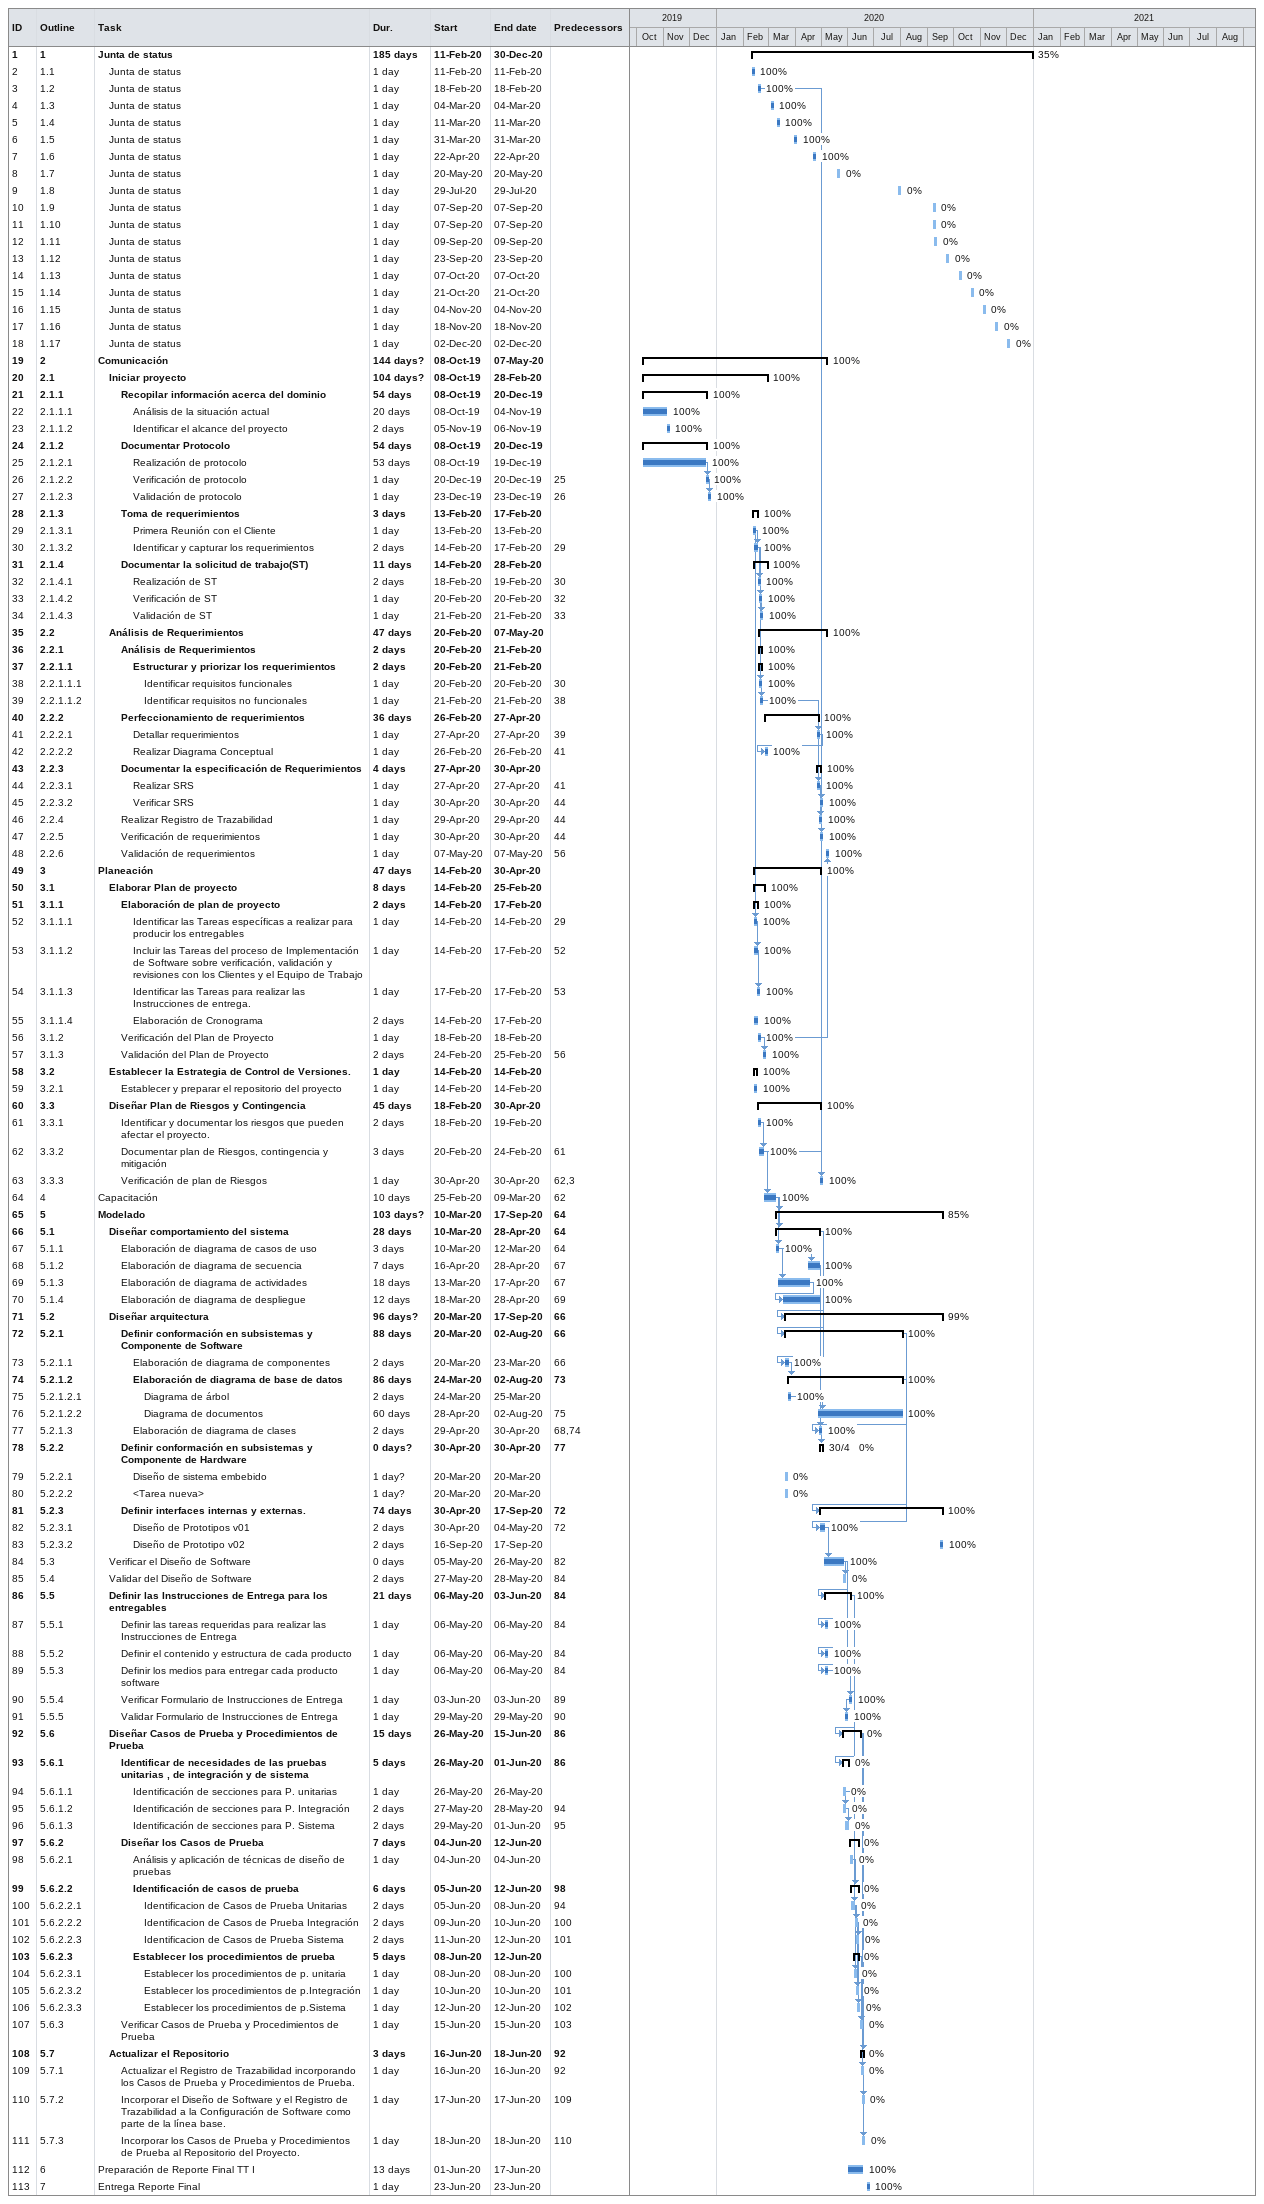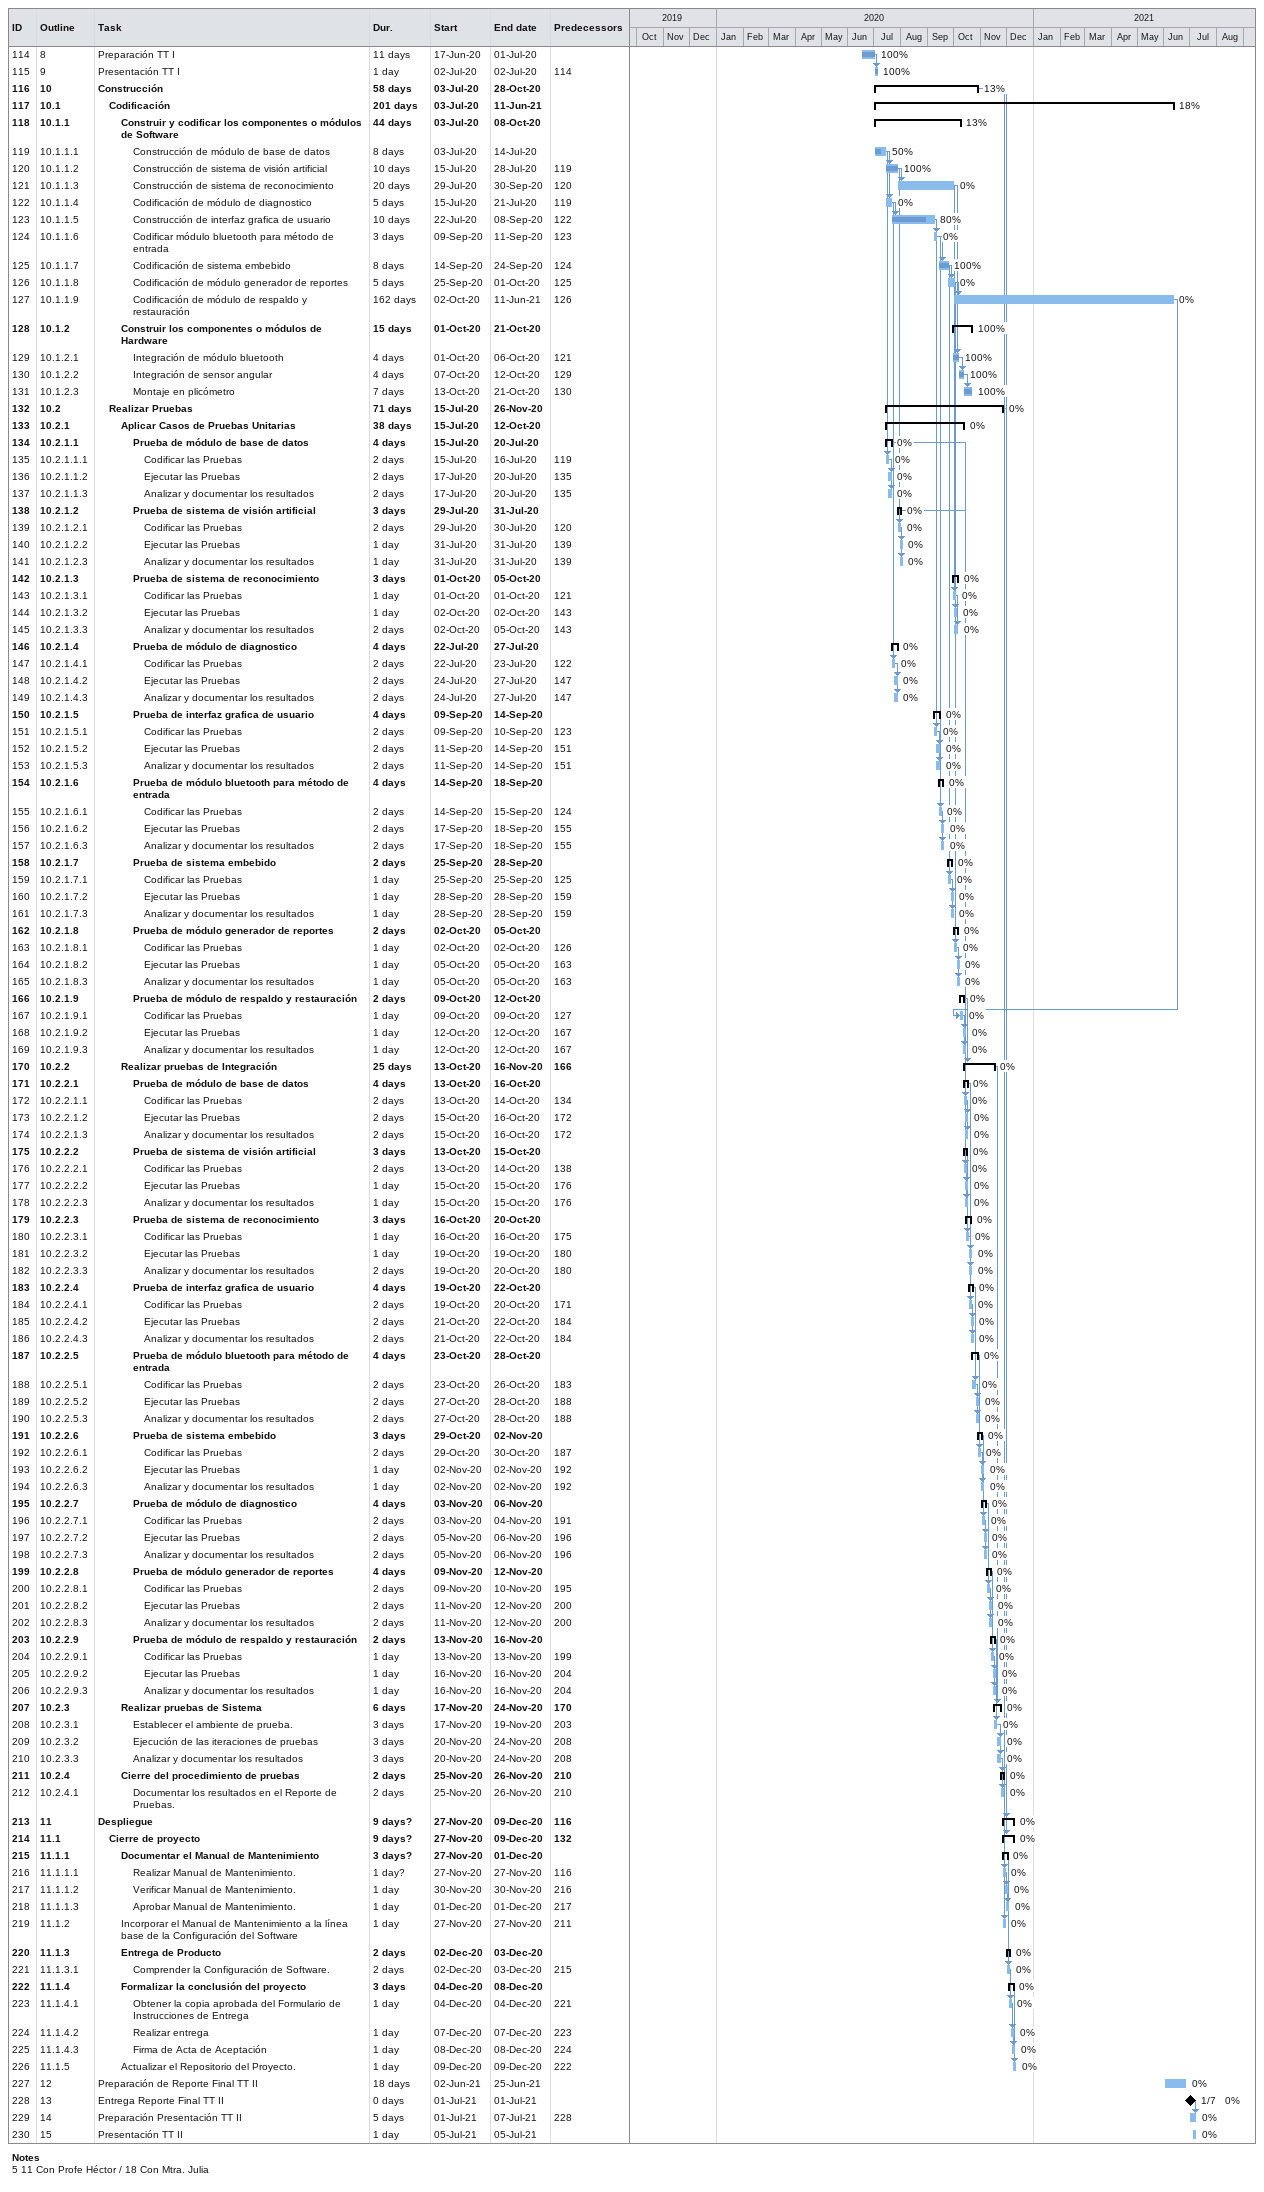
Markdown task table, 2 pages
| ID | WBS | Task | Duration | Start | Finish | Predecessors | % complete |
|---|---|---|---|---|---|---|---|
| 1 | 1 | **Junta de status** | 185d | 2020-02-11 | 2020-12-30 |  | 35 |
| 2 | 1.1 | Junta de status | 1d | 2020-02-11 | 2020-02-11 |  | 100 |
| 3 | 1.2 | Junta de status | 1d | 2020-02-18 | 2020-02-18 |  | 100 |
| 4 | 1.3 | Junta de status | 1d | 2020-03-04 | 2020-03-04 |  | 100 |
| 5 | 1.4 | Junta de status | 1d | 2020-03-11 | 2020-03-11 |  | 100 |
| 6 | 1.5 | Junta de status | 1d | 2020-03-31 | 2020-03-31 |  | 100 |
| 7 | 1.6 | Junta de status | 1d | 2020-04-22 | 2020-04-22 |  | 100 |
| 8 | 1.7 | Junta de status | 1d | 2020-05-20 | 2020-05-20 |  | 0 |
| 9 | 1.8 | Junta de status | 1d | 2020-07-29 | 2020-07-29 |  | 0 |
| 10 | 1.9 | Junta de status | 1d | 2020-09-07 | 2020-09-07 |  | 0 |
| 11 | 1.10 | Junta de status | 1d | 2020-09-07 | 2020-09-07 |  | 0 |
| 12 | 1.11 | Junta de status | 1d | 2020-09-09 | 2020-09-09 |  | 0 |
| 13 | 1.12 | Junta de status | 1d | 2020-09-23 | 2020-09-23 |  | 0 |
| 14 | 1.13 | Junta de status | 1d | 2020-10-07 | 2020-10-07 |  | 0 |
| 15 | 1.14 | Junta de status | 1d | 2020-10-21 | 2020-10-21 |  | 0 |
| 16 | 1.15 | Junta de status | 1d | 2020-11-04 | 2020-11-04 |  | 0 |
| 17 | 1.16 | Junta de status | 1d | 2020-11-18 | 2020-11-18 |  | 0 |
| 18 | 1.17 | Junta de status | 1d | 2020-12-02 | 2020-12-02 |  | 0 |
| 19 | 2 | **Comunicación** | 144d? | 2019-10-08 | 2020-05-07 |  | 100 |
| 20 | 2.1 | **Iniciar proyecto** | 104d? | 2019-10-08 | 2020-02-28 |  | 100 |
| 21 | 2.1.1 | **Recopilar información acerca del dominio** | 54d | 2019-10-08 | 2019-12-20 |  | 100 |
| 22 | 2.1.1.1 | Análisis de la situación actual | 20d | 2019-10-08 | 2019-11-04 |  | 100 |
| 23 | 2.1.1.2 | Identificar el alcance del proyecto | 2d | 2019-11-05 | 2019-11-06 |  | 100 |
| 24 | 2.1.2 | **Documentar Protocolo** | 54d | 2019-10-08 | 2019-12-20 |  | 100 |
| 25 | 2.1.2.1 | Realización de protocolo | 53d | 2019-10-08 | 2019-12-19 |  | 100 |
| 26 | 2.1.2.2 | Verificación de protocolo | 1d | 2019-12-20 | 2019-12-20 | 25 | 100 |
| 27 | 2.1.2.3 | Validación de protocolo | 1d | 2019-12-23 | 2019-12-23 | 26 | 100 |
| 28 | 2.1.3 | **Toma de requerimientos** | 3d | 2020-02-13 | 2020-02-17 |  | 100 |
| 29 | 2.1.3.1 | Primera Reunión con el Cliente | 1d | 2020-02-13 | 2020-02-13 |  | 100 |
| 30 | 2.1.3.2 | Identificar y capturar los requerimientos | 2d | 2020-02-14 | 2020-02-17 | 29 | 100 |
| 31 | 2.1.4 | **Documentar la solicitud de trabajo(ST)** | 11d | 2020-02-14 | 2020-02-28 |  | 100 |
| 32 | 2.1.4.1 | Realización de ST | 2d | 2020-02-18 | 2020-02-19 | 30 | 100 |
| 33 | 2.1.4.2 | Verificación de ST | 1d | 2020-02-20 | 2020-02-20 | 32 | 100 |
| 34 | 2.1.4.3 | Validación de ST | 1d | 2020-02-21 | 2020-02-21 | 33 | 100 |
| 35 | 2.2 | **Análisis de Requerimientos** | 47d | 2020-02-20 | 2020-05-07 |  | 100 |
| 36 | 2.2.1 | **Análisis de Requerimientos** | 2d | 2020-02-20 | 2020-02-21 |  | 100 |
| 37 | 2.2.1.1 | **Estructurar y priorizar los requerimientos** | 2d | 2020-02-20 | 2020-02-21 |  | 100 |
| 38 | 2.2.1.1.1 | Identificar requisitos funcionales | 1d | 2020-02-20 | 2020-02-20 | 30 | 100 |
| 39 | 2.2.1.1.2 | Identificar requisitos no funcionales | 1d | 2020-02-21 | 2020-02-21 | 38 | 100 |
| 40 | 2.2.2 | **Perfeccionamiento de requerimientos** | 36d | 2020-02-26 | 2020-04-27 |  | 100 |
| 41 | 2.2.2.1 | Detallar requerimientos | 1d | 2020-04-27 | 2020-04-27 | 39 | 100 |
| 42 | 2.2.2.2 | Realizar Diagrama Conceptual | 1d | 2020-02-26 | 2020-02-26 | 41 | 100 |
| 43 | 2.2.3 | **Documentar la especificación de Requerimientos** | 4d | 2020-04-27 | 2020-04-30 |  | 100 |
| 44 | 2.2.3.1 | Realizar SRS | 1d | 2020-04-27 | 2020-04-27 | 41 | 100 |
| 45 | 2.2.3.2 | Verificar SRS | 1d | 2020-04-30 | 2020-04-30 | 44 | 100 |
| 46 | 2.2.4 | Realizar Registro de Trazabilidad | 1d | 2020-04-29 | 2020-04-29 | 44 | 100 |
| 47 | 2.2.5 | Verificación de requerimientos | 1d | 2020-04-30 | 2020-04-30 | 44 | 100 |
| 48 | 2.2.6 | Validación de requerimientos | 1d | 2020-05-07 | 2020-05-07 | 56 | 100 |
| 49 | 3 | **Planeación** | 47d | 2020-02-14 | 2020-04-30 |  | 100 |
| 50 | 3.1 | **Elaborar Plan de proyecto** | 8d | 2020-02-14 | 2020-02-25 |  | 100 |
| 51 | 3.1.1 | **Elaboración de plan de proyecto** | 2d | 2020-02-14 | 2020-02-17 |  | 100 |
| 52 | 3.1.1.1 | Identificar las Tareas específicas a realizar para producir los entregables | 1d | 2020-02-14 | 2020-02-14 | 29 | 100 |
| 53 | 3.1.1.2 | Incluir las Tareas del proceso de Implementación de Software sobre verificación, validación y revisiones con los Clientes y el Equipo de Trabajo | 1d | 2020-02-14 | 2020-02-17 | 52 | 100 |
| 54 | 3.1.1.3 | Identificar las Tareas para realizar las Instrucciones de entrega. | 1d | 2020-02-17 | 2020-02-17 | 53 | 100 |
| 55 | 3.1.1.4 | Elaboración de Cronograma | 2d | 2020-02-14 | 2020-02-17 |  | 100 |
| 56 | 3.1.2 | Verificación del Plan de Proyecto | 1d | 2020-02-18 | 2020-02-18 |  | 100 |
| 57 | 3.1.3 | Validación del Plan de Proyecto | 2d | 2020-02-24 | 2020-02-25 | 56 | 100 |
| 58 | 3.2 | **Establecer la Estrategia de Control de Versiones.** | 1d | 2020-02-14 | 2020-02-14 |  | 100 |
| 59 | 3.2.1 | Establecer y preparar el repositorio del proyecto | 1d | 2020-02-14 | 2020-02-14 |  | 100 |
| 60 | 3.3 | **Diseñar Plan de Riesgos y Contingencia** | 45d | 2020-02-18 | 2020-04-30 |  | 100 |
| 61 | 3.3.1 | Identificar y documentar los riesgos que pueden afectar el proyecto. | 2d | 2020-02-18 | 2020-02-19 |  | 100 |
| 62 | 3.3.2 | Documentar plan de Riesgos, contingencia y mitigación | 3d | 2020-02-20 | 2020-02-24 | 61 | 100 |
| 63 | 3.3.3 | Verificación de plan de Riesgos | 1d | 2020-04-30 | 2020-04-30 | 62, 3 | 100 |
| 64 | 4 | Capacitación | 10d | 2020-02-25 | 2020-03-09 | 62 | 100 |
| 65 | 5 | **Modelado** | 103d? | 2020-03-10 | 2020-09-17 | 64 | 85 |
| 66 | 5.1 | **Diseñar comportamiento del sistema** | 28d | 2020-03-10 | 2020-04-28 | 64 | 100 |
| 67 | 5.1.1 | Elaboración de diagrama de casos de uso | 3d | 2020-03-10 | 2020-03-12 | 64 | 100 |
| 68 | 5.1.2 | Elaboración de diagrama de secuencia | 7d | 2020-04-16 | 2020-04-28 | 67 | 100 |
| 69 | 5.1.3 | Elaboración de diagrama de actividades | 18d | 2020-03-13 | 2020-04-17 | 67 | 100 |
| 70 | 5.1.4 | Elaboración de diagrama de despliegue | 12d | 2020-03-18 | 2020-04-28 | 69 | 100 |
| 71 | 5.2 | **Diseñar arquitectura** | 96d? | 2020-03-20 | 2020-09-17 | 66 | 99 |
| 72 | 5.2.1 | **Definir conformación en subsistemas y Componente de Software** | 88d | 2020-03-20 | 2020-08-02 | 66 | 100 |
| 73 | 5.2.1.1 | Elaboración de diagrama de componentes | 2d | 2020-03-20 | 2020-03-23 | 66 | 100 |
| 74 | 5.2.1.2 | **Elaboración de diagrama de base de datos** | 86d | 2020-03-24 | 2020-08-02 | 73 | 100 |
| 75 | 5.2.1.2.1 | Diagrama de árbol | 2d | 2020-03-24 | 2020-03-25 |  | 100 |
| 76 | 5.2.1.2.2 | Diagrama de documentos | 60d | 2020-04-28 | 2020-08-02 | 75 | 100 |
| 77 | 5.2.1.3 | Elaboración de diagrama de clases | 2d | 2020-04-29 | 2020-04-30 | 68, 74 | 100 |
| 78 | 5.2.2 | **Definir conformación en subsistemas y Componente de Hardware** | 0d? | 2020-04-30 | 2020-04-30 | 77 | 0 |
| 79 | 5.2.2.1 | Diseño de sistema embebido | 1d? | 2020-03-20 | 2020-03-20 |  | 0 |
| 80 | 5.2.2.2 | <Tarea nueva> | 1d? | 2020-03-20 | 2020-03-20 |  | 0 |
| 81 | 5.2.3 | **Definir interfaces internas y externas.** | 74d | 2020-04-30 | 2020-09-17 | 72 | 100 |
| 82 | 5.2.3.1 | Diseño de Prototipos v01 | 2d | 2020-04-30 | 2020-05-04 | 72 | 100 |
| 83 | 5.2.3.2 | Diseño de Prototipo v02 | 2d | 2020-09-16 | 2020-09-17 |  | 100 |
| 84 | 5.3 | Verificar el Diseño de Software | 0d | 2020-05-05 | 2020-05-26 | 82 | 100 |
| 85 | 5.4 | Validar del Diseño de Software | 2d | 2020-05-27 | 2020-05-28 | 84 | 0 |
| 86 | 5.5 | **Definir las Instrucciones de Entrega para los entregables** | 21d | 2020-05-06 | 2020-06-03 | 84 | 100 |
| 87 | 5.5.1 | Definir las tareas requeridas para realizar las Instrucciones de Entrega | 1d | 2020-05-06 | 2020-05-06 | 84 | 100 |
| 88 | 5.5.2 | Definir el contenido y estructura de cada producto | 1d | 2020-05-06 | 2020-05-06 | 84 | 100 |
| 89 | 5.5.3 | Definir los medios para entregar cada producto software | 1d | 2020-05-06 | 2020-05-06 | 84 | 100 |
| 90 | 5.5.4 | Verificar Formulario de Instrucciones de Entrega | 1d | 2020-06-03 | 2020-06-03 | 89 | 100 |
| 91 | 5.5.5 | Validar Formulario de Instrucciones de Entrega | 1d | 2020-05-29 | 2020-05-29 | 90 | 100 |
| 92 | 5.6 | **Diseñar Casos de Prueba y Procedimientos de Prueba** | 15d | 2020-05-26 | 2020-06-15 | 86 | 0 |
| 93 | 5.6.1 | **Identificar de necesidades de las pruebas unitarias , de integración y de sistema** | 5d | 2020-05-26 | 2020-06-01 | 86 | 0 |
| 94 | 5.6.1.1 | Identificación de secciones para P. unitarias | 1d | 2020-05-26 | 2020-05-26 |  | 0 |
| 95 | 5.6.1.2 | Identificación de secciones para P. Integración | 2d | 2020-05-27 | 2020-05-28 | 94 | 0 |
| 96 | 5.6.1.3 | Identificación de secciones para P. Sistema | 2d | 2020-05-29 | 2020-06-01 | 95 | 0 |
| 97 | 5.6.2 | **Diseñar los Casos de Prueba** | 7d | 2020-06-04 | 2020-06-12 |  | 0 |
| 98 | 5.6.2.1 | Análisis y aplicación de técnicas de diseño de pruebas | 1d | 2020-06-04 | 2020-06-04 |  | 0 |
| 99 | 5.6.2.2 | **Identificación de casos de prueba** | 6d | 2020-06-05 | 2020-06-12 | 98 | 0 |
| 100 | 5.6.2.2.1 | Identificacion de Casos de Prueba Unitarias | 2d | 2020-06-05 | 2020-06-08 | 94 | 0 |
| 101 | 5.6.2.2.2 | Identificacion de Casos de Prueba Integración | 2d | 2020-06-09 | 2020-06-10 | 100 | 0 |
| 102 | 5.6.2.2.3 | Identificacion de Casos de Prueba Sistema | 2d | 2020-06-11 | 2020-06-12 | 101 | 0 |
| 103 | 5.6.2.3 | **Establecer los procedimientos de prueba** | 5d | 2020-06-08 | 2020-06-12 |  | 0 |
| 104 | 5.6.2.3.1 | Establecer los procedimientos de p. unitaria | 1d | 2020-06-08 | 2020-06-08 | 100 | 0 |
| 105 | 5.6.2.3.2 | Establecer los procedimientos de p.Integración | 1d | 2020-06-10 | 2020-06-10 | 101 | 0 |
| 106 | 5.6.2.3.3 | Establecer los procedimientos de p.Sistema | 1d | 2020-06-12 | 2020-06-12 | 102 | 0 |
| 107 | 5.6.3 | Verificar Casos de Prueba y Procedimientos de Prueba | 1d | 2020-06-15 | 2020-06-15 | 103 | 0 |
| 108 | 5.7 | **Actualizar el Repositorio** | 3d | 2020-06-16 | 2020-06-18 | 92 | 0 |
| 109 | 5.7.1 | Actualizar el Registro de Trazabilidad incorporando los Casos de Prueba y Procedimientos de Prueba. | 1d | 2020-06-16 | 2020-06-16 | 92 | 0 |
| 110 | 5.7.2 | Incorporar el Diseño de Software y el Registro de Trazabilidad a la Configuración de Software como parte de la línea base. | 1d | 2020-06-17 | 2020-06-17 | 109 | 0 |
| 111 | 5.7.3 | Incorporar los Casos de Prueba y Procedimientos de Prueba al Repositorio del Proyecto. | 1d | 2020-06-18 | 2020-06-18 | 110 | 0 |
| 112 | 6 | Preparación de Reporte Final TT I | 13d | 2020-06-01 | 2020-06-17 |  | 100 |
| 113 | 7 | Entrega Reporte Final | 1d | 2020-06-23 | 2020-06-23 |  | 100 |
| 114 | 8 | Preparación TT I | 11d | 2020-06-17 | 2020-07-01 |  | 100 |
| 115 | 9 | Presentación TT I | 1d | 2020-07-02 | 2020-07-02 | 114 | 100 |
| 116 | 10 | **Construcción** | 58d | 2020-07-03 | 2020-10-28 |  | 13 |
| 117 | 10.1 | **Codificación** | 201d | 2020-07-03 | 2021-06-11 |  | 18 |
| 118 | 10.1.1 | **Construir y codificar los componentes o módulos de Software** | 44d | 2020-07-03 | 2020-10-08 |  | 13 |
| 119 | 10.1.1.1 | Construcción de módulo de base de datos | 8d | 2020-07-03 | 2020-07-14 |  | 50 |
| 120 | 10.1.1.2 | Construcción de sistema de visión artificial | 10d | 2020-07-15 | 2020-07-28 | 119 | 100 |
| 121 | 10.1.1.3 | Construcción de sistema de reconocimiento | 20d | 2020-07-29 | 2020-09-30 | 120 | 0 |
| 122 | 10.1.1.4 | Codificación de módulo de diagnostico | 5d | 2020-07-15 | 2020-07-21 | 119 | 0 |
| 123 | 10.1.1.5 | Construcción de interfaz grafica de usuario | 10d | 2020-07-22 | 2020-09-08 | 122 | 80 |
| 124 | 10.1.1.6 | Codificar módulo bluetooth para método de entrada | 3d | 2020-09-09 | 2020-09-11 | 123 | 0 |
| 125 | 10.1.1.7 | Codificación de sistema embebido | 8d | 2020-09-14 | 2020-09-24 | 124 | 100 |
| 126 | 10.1.1.8 | Codificación de módulo generador de reportes | 5d | 2020-09-25 | 2020-10-01 | 125 | 0 |
| 127 | 10.1.1.9 | Codificación de módulo de respaldo y restauración | 162d | 2020-10-02 | 2021-06-11 | 126 | 0 |
| 128 | 10.1.2 | **Construir los componentes o módulos de Hardware** | 15d | 2020-10-01 | 2020-10-21 |  | 100 |
| 129 | 10.1.2.1 | Integración de módulo bluetooth | 4d | 2020-10-01 | 2020-10-06 | 121 | 100 |
| 130 | 10.1.2.2 | Integración de sensor angular | 4d | 2020-10-07 | 2020-10-12 | 129 | 100 |
| 131 | 10.1.2.3 | Montaje en plicómetro | 7d | 2020-10-13 | 2020-10-21 | 130 | 100 |
| 132 | 10.2 | **Realizar Pruebas** | 71d | 2020-07-15 | 2020-11-26 |  | 0 |
| 133 | 10.2.1 | **Aplicar Casos de Pruebas Unitarias** | 38d | 2020-07-15 | 2020-10-12 |  | 0 |
| 134 | 10.2.1.1 | **Prueba de módulo de base de datos** | 4d | 2020-07-15 | 2020-07-20 |  | 0 |
| 135 | 10.2.1.1.1 | Codificar las Pruebas | 2d | 2020-07-15 | 2020-07-16 | 119 | 0 |
| 136 | 10.2.1.1.2 | Ejecutar las Pruebas | 2d | 2020-07-17 | 2020-07-20 | 135 | 0 |
| 137 | 10.2.1.1.3 | Analizar y documentar los resultados | 2d | 2020-07-17 | 2020-07-20 | 135 | 0 |
| 138 | 10.2.1.2 | **Prueba de sistema de visión artificial** | 3d | 2020-07-29 | 2020-07-31 |  | 0 |
| 139 | 10.2.1.2.1 | Codificar las Pruebas | 2d | 2020-07-29 | 2020-07-30 | 120 | 0 |
| 140 | 10.2.1.2.2 | Ejecutar las Pruebas | 1d | 2020-07-31 | 2020-07-31 | 139 | 0 |
| 141 | 10.2.1.2.3 | Analizar y documentar los resultados | 1d | 2020-07-31 | 2020-07-31 | 139 | 0 |
| 142 | 10.2.1.3 | **Prueba de sistema de reconocimiento** | 3d | 2020-10-01 | 2020-10-05 |  | 0 |
| 143 | 10.2.1.3.1 | Codificar las Pruebas | 1d | 2020-10-01 | 2020-10-01 | 121 | 0 |
| 144 | 10.2.1.3.2 | Ejecutar las Pruebas | 1d | 2020-10-02 | 2020-10-02 | 143 | 0 |
| 145 | 10.2.1.3.3 | Analizar y documentar los resultados | 2d | 2020-10-02 | 2020-10-05 | 143 | 0 |
| 146 | 10.2.1.4 | **Prueba de módulo de diagnostico** | 4d | 2020-07-22 | 2020-07-27 |  | 0 |
| 147 | 10.2.1.4.1 | Codificar las Pruebas | 2d | 2020-07-22 | 2020-07-23 | 122 | 0 |
| 148 | 10.2.1.4.2 | Ejecutar las Pruebas | 2d | 2020-07-24 | 2020-07-27 | 147 | 0 |
| 149 | 10.2.1.4.3 | Analizar y documentar los resultados | 2d | 2020-07-24 | 2020-07-27 | 147 | 0 |
| 150 | 10.2.1.5 | **Prueba de interfaz grafica de usuario** | 4d | 2020-09-09 | 2020-09-14 |  | 0 |
| 151 | 10.2.1.5.1 | Codificar las Pruebas | 2d | 2020-09-09 | 2020-09-10 | 123 | 0 |
| 152 | 10.2.1.5.2 | Ejecutar las Pruebas | 2d | 2020-09-11 | 2020-09-14 | 151 | 0 |
| 153 | 10.2.1.5.3 | Analizar y documentar los resultados | 2d | 2020-09-11 | 2020-09-14 | 151 | 0 |
| 154 | 10.2.1.6 | **Prueba de módulo bluetooth para método de entrada** | 4d | 2020-09-14 | 2020-09-18 |  | 0 |
| 155 | 10.2.1.6.1 | Codificar las Pruebas | 2d | 2020-09-14 | 2020-09-15 | 124 | 0 |
| 156 | 10.2.1.6.2 | Ejecutar las Pruebas | 2d | 2020-09-17 | 2020-09-18 | 155 | 0 |
| 157 | 10.2.1.6.3 | Analizar y documentar los resultados | 2d | 2020-09-17 | 2020-09-18 | 155 | 0 |
| 158 | 10.2.1.7 | **Prueba de sistema embebido** | 2d | 2020-09-25 | 2020-09-28 |  | 0 |
| 159 | 10.2.1.7.1 | Codificar las Pruebas | 1d | 2020-09-25 | 2020-09-25 | 125 | 0 |
| 160 | 10.2.1.7.2 | Ejecutar las Pruebas | 1d | 2020-09-28 | 2020-09-28 | 159 | 0 |
| 161 | 10.2.1.7.3 | Analizar y documentar los resultados | 1d | 2020-09-28 | 2020-09-28 | 159 | 0 |
| 162 | 10.2.1.8 | **Prueba de módulo generador de reportes** | 2d | 2020-10-02 | 2020-10-05 |  | 0 |
| 163 | 10.2.1.8.1 | Codificar las Pruebas | 1d | 2020-10-02 | 2020-10-02 | 126 | 0 |
| 164 | 10.2.1.8.2 | Ejecutar las Pruebas | 1d | 2020-10-05 | 2020-10-05 | 163 | 0 |
| 165 | 10.2.1.8.3 | Analizar y documentar los resultados | 1d | 2020-10-05 | 2020-10-05 | 163 | 0 |
| 166 | 10.2.1.9 | **Prueba de módulo de respaldo y restauración** | 2d | 2020-10-09 | 2020-10-12 |  | 0 |
| 167 | 10.2.1.9.1 | Codificar las Pruebas | 1d | 2020-10-09 | 2020-10-09 | 127 | 0 |
| 168 | 10.2.1.9.2 | Ejecutar las Pruebas | 1d | 2020-10-12 | 2020-10-12 | 167 | 0 |
| 169 | 10.2.1.9.3 | Analizar y documentar los resultados | 1d | 2020-10-12 | 2020-10-12 | 167 | 0 |
| 170 | 10.2.2 | **Realizar pruebas de Integración** | 25d | 2020-10-13 | 2020-11-16 | 166 | 0 |
| 171 | 10.2.2.1 | **Prueba de módulo de base de datos** | 4d | 2020-10-13 | 2020-10-16 |  | 0 |
| 172 | 10.2.2.1.1 | Codificar las Pruebas | 2d | 2020-10-13 | 2020-10-14 | 134 | 0 |
| 173 | 10.2.2.1.2 | Ejecutar las Pruebas | 2d | 2020-10-15 | 2020-10-16 | 172 | 0 |
| 174 | 10.2.2.1.3 | Analizar y documentar los resultados | 2d | 2020-10-15 | 2020-10-16 | 172 | 0 |
| 175 | 10.2.2.2 | **Prueba de sistema de visión artificial** | 3d | 2020-10-13 | 2020-10-15 |  | 0 |
| 176 | 10.2.2.2.1 | Codificar las Pruebas | 2d | 2020-10-13 | 2020-10-14 | 138 | 0 |
| 177 | 10.2.2.2.2 | Ejecutar las Pruebas | 1d | 2020-10-15 | 2020-10-15 | 176 | 0 |
| 178 | 10.2.2.2.3 | Analizar y documentar los resultados | 1d | 2020-10-15 | 2020-10-15 | 176 | 0 |
| 179 | 10.2.2.3 | **Prueba de sistema de reconocimiento** | 3d | 2020-10-16 | 2020-10-20 |  | 0 |
| 180 | 10.2.2.3.1 | Codificar las Pruebas | 1d | 2020-10-16 | 2020-10-16 | 175 | 0 |
| 181 | 10.2.2.3.2 | Ejecutar las Pruebas | 1d | 2020-10-19 | 2020-10-19 | 180 | 0 |
| 182 | 10.2.2.3.3 | Analizar y documentar los resultados | 2d | 2020-10-19 | 2020-10-20 | 180 | 0 |
| 183 | 10.2.2.4 | **Prueba de interfaz grafica de usuario** | 4d | 2020-10-19 | 2020-10-22 |  | 0 |
| 184 | 10.2.2.4.1 | Codificar las Pruebas | 2d | 2020-10-19 | 2020-10-20 | 171 | 0 |
| 185 | 10.2.2.4.2 | Ejecutar las Pruebas | 2d | 2020-10-21 | 2020-10-22 | 184 | 0 |
| 186 | 10.2.2.4.3 | Analizar y documentar los resultados | 2d | 2020-10-21 | 2020-10-22 | 184 | 0 |
| 187 | 10.2.2.5 | **Prueba de módulo bluetooth para método de entrada** | 4d | 2020-10-23 | 2020-10-28 |  | 0 |
| 188 | 10.2.2.5.1 | Codificar las Pruebas | 2d | 2020-10-23 | 2020-10-26 | 183 | 0 |
| 189 | 10.2.2.5.2 | Ejecutar las Pruebas | 2d | 2020-10-27 | 2020-10-28 | 188 | 0 |
| 190 | 10.2.2.5.3 | Analizar y documentar los resultados | 2d | 2020-10-27 | 2020-10-28 | 188 | 0 |
| 191 | 10.2.2.6 | **Prueba de sistema embebido** | 3d | 2020-10-29 | 2020-11-02 |  | 0 |
| 192 | 10.2.2.6.1 | Codificar las Pruebas | 2d | 2020-10-29 | 2020-10-30 | 187 | 0 |
| 193 | 10.2.2.6.2 | Ejecutar las Pruebas | 1d | 2020-11-02 | 2020-11-02 | 192 | 0 |
| 194 | 10.2.2.6.3 | Analizar y documentar los resultados | 1d | 2020-11-02 | 2020-11-02 | 192 | 0 |
| 195 | 10.2.2.7 | **Prueba de módulo de diagnostico** | 4d | 2020-11-03 | 2020-11-06 |  | 0 |
| 196 | 10.2.2.7.1 | Codificar las Pruebas | 2d | 2020-11-03 | 2020-11-04 | 191 | 0 |
| 197 | 10.2.2.7.2 | Ejecutar las Pruebas | 2d | 2020-11-05 | 2020-11-06 | 196 | 0 |
| 198 | 10.2.2.7.3 | Analizar y documentar los resultados | 2d | 2020-11-05 | 2020-11-06 | 196 | 0 |
| 199 | 10.2.2.8 | **Prueba de módulo generador de reportes** | 4d | 2020-11-09 | 2020-11-12 |  | 0 |
| 200 | 10.2.2.8.1 | Codificar las Pruebas | 2d | 2020-11-09 | 2020-11-10 | 195 | 0 |
| 201 | 10.2.2.8.2 | Ejecutar las Pruebas | 2d | 2020-11-11 | 2020-11-12 | 200 | 0 |
| 202 | 10.2.2.8.3 | Analizar y documentar los resultados | 2d | 2020-11-11 | 2020-11-12 | 200 | 0 |
| 203 | 10.2.2.9 | **Prueba de módulo de respaldo y restauración** | 2d | 2020-11-13 | 2020-11-16 |  | 0 |
| 204 | 10.2.2.9.1 | Codificar las Pruebas | 1d | 2020-11-13 | 2020-11-13 | 199 | 0 |
| 205 | 10.2.2.9.2 | Ejecutar las Pruebas | 1d | 2020-11-16 | 2020-11-16 | 204 | 0 |
| 206 | 10.2.2.9.3 | Analizar y documentar los resultados | 1d | 2020-11-16 | 2020-11-16 | 204 | 0 |
| 207 | 10.2.3 | **Realizar pruebas de Sistema** | 6d | 2020-11-17 | 2020-11-24 | 170 | 0 |
| 208 | 10.2.3.1 | Establecer el ambiente de prueba. | 3d | 2020-11-17 | 2020-11-19 | 203 | 0 |
| 209 | 10.2.3.2 | Ejecución de las iteraciones de pruebas | 3d | 2020-11-20 | 2020-11-24 | 208 | 0 |
| 210 | 10.2.3.3 | Analizar y documentar los resultados | 3d | 2020-11-20 | 2020-11-24 | 208 | 0 |
| 211 | 10.2.4 | **Cierre del procedimiento de pruebas** | 2d | 2020-11-25 | 2020-11-26 | 210 | 0 |
| 212 | 10.2.4.1 | Documentar los resultados en el Reporte de Pruebas. | 2d | 2020-11-25 | 2020-11-26 | 210 | 0 |
| 213 | 11 | **Despliegue** | 9d? | 2020-11-27 | 2020-12-09 | 116 | 0 |
| 214 | 11.1 | **Cierre de proyecto** | 9d? | 2020-11-27 | 2020-12-09 | 132 | 0 |
| 215 | 11.1.1 | **Documentar el Manual de Mantenimiento** | 3d? | 2020-11-27 | 2020-12-01 |  | 0 |
| 216 | 11.1.1.1 | Realizar Manual de Mantenimiento. | 1d? | 2020-11-27 | 2020-11-27 | 116 | 0 |
| 217 | 11.1.1.2 | Verificar Manual de Mantenimiento. | 1d | 2020-11-30 | 2020-11-30 | 216 | 0 |
| 218 | 11.1.1.3 | Aprobar Manual de Mantenimiento. | 1d | 2020-12-01 | 2020-12-01 | 217 | 0 |
| 219 | 11.1.2 | Incorporar el Manual de Mantenimiento a la línea base de la Configuración del Software | 1d | 2020-11-27 | 2020-11-27 | 211 | 0 |
| 220 | 11.1.3 | **Entrega de Producto** | 2d | 2020-12-02 | 2020-12-03 |  | 0 |
| 221 | 11.1.3.1 | Comprender la Configuración de Software. | 2d | 2020-12-02 | 2020-12-03 | 215 | 0 |
| 222 | 11.1.4 | **Formalizar la conclusión del proyecto** | 3d | 2020-12-04 | 2020-12-08 |  | 0 |
| 223 | 11.1.4.1 | Obtener la copia aprobada del Formulario de Instrucciones de Entrega | 1d | 2020-12-04 | 2020-12-04 | 221 | 0 |
| 224 | 11.1.4.2 | Realizar entrega | 1d | 2020-12-07 | 2020-12-07 | 223 | 0 |
| 225 | 11.1.4.3 | Firma de Acta de Aceptación | 1d | 2020-12-08 | 2020-12-08 | 224 | 0 |
| 226 | 11.1.5 | Actualizar el Repositorio del Proyecto. | 1d | 2020-12-09 | 2020-12-09 | 222 | 0 |
| 227 | 12 | Preparación de Reporte Final TT II | 18d | 2021-06-02 | 2021-06-25 |  | 0 |
| 228 | 13 | Entrega Reporte Final TT II | 0d | 2021-07-01 | 2021-07-01 |  | 0 |
| 229 | 14 | Preparación Presentación TT II | 5d | 2021-07-01 | 2021-07-07 | 228 | 0 |
| 230 | 15 | Presentación TT II | 1d | 2021-07-05 | 2021-07-05 |  | 0 |

Notes
- 5: 11 Con Profe Héctor / 18 Con Mtra. Julia
